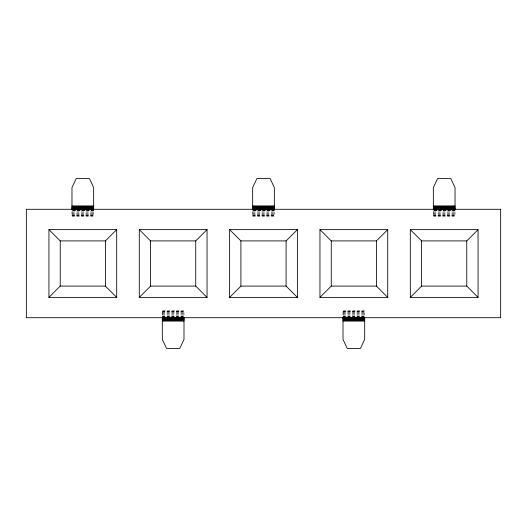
<?xml version="1.0" encoding="UTF-8"?>
<svg xmlns="http://www.w3.org/2000/svg" width="527" height="527" viewBox="0 0 527 527"><rect width="100%" height="100%" fill="white"/><g stroke="black" fill="none" stroke-linecap="round" stroke-linejoin="round"><path stroke-width="0.4" stroke-dasharray="2.63 1.98" d="M71.975 210.991L93.654 210.991M252.657 210.991L274.343 210.991M433.346 210.991L455.025 210.991M71.975 212.091L93.654 212.091M252.657 212.091L274.343 212.091M433.346 212.091L455.025 212.091M71.975 213.092L93.654 213.092M252.657 213.092L274.343 213.092M433.346 213.092L455.025 213.092M71.975 213.969L93.654 213.969M252.657 213.969L274.343 213.969M433.346 213.969L455.025 213.969M71.975 214.706L93.654 214.706M252.657 214.706L274.343 214.706M433.346 214.706L455.025 214.706M71.975 215.299L93.654 215.299M252.657 215.299L274.343 215.299M433.346 215.299L455.025 215.299M71.975 215.721L93.654 215.721M252.657 215.721L274.343 215.721M433.346 215.721L455.025 215.721M71.975 215.984L93.654 215.984M252.657 215.984L274.343 215.984M433.346 215.984L455.025 215.984M162.316 311.016L183.995 311.016M343.005 311.016L364.684 311.016M162.316 311.279L183.995 311.279M343.005 311.279L364.684 311.279M162.316 311.701L183.995 311.701M343.005 311.701L364.684 311.701M162.316 312.294L183.995 312.294M343.005 312.294L364.684 312.294M162.316 313.031L183.995 313.031M343.005 313.031L364.684 313.031M162.316 313.908L183.995 313.908M343.005 313.908L364.684 313.908M162.316 314.909L183.995 314.909M343.005 314.909L364.684 314.909M162.316 316.009L183.995 316.009M343.005 316.009L364.684 316.009M162.316 316.635L183.995 316.575M343.005 316.635L364.684 316.575M93.654 210.201L71.975 210.201L71.975 216.07L93.654 216.07L93.654 210.201M274.343 210.201L252.657 210.201L252.657 216.07L274.343 216.07L274.343 210.201M455.025 210.201L433.346 210.201L433.346 216.07L455.025 216.07L455.025 210.201M93.654 210.365L71.975 210.365L93.654 210.425M274.343 210.365L252.657 210.365L274.343 210.425M455.025 210.365L433.346 210.365L455.025 210.425M183.995 310.93L162.316 310.93L162.316 316.799L183.995 316.799L183.995 310.93M364.684 310.93L343.005 310.93L343.005 316.799L364.684 316.799L364.684 310.93"/><path stroke-width="0.79" d="M48.939 297.38L60.23 286.089L60.23 240.911L48.939 229.62L48.939 297.38L116.691 297.38L116.691 229.62L48.939 229.62M60.23 240.911L105.4 240.911L116.691 229.62M139.28 297.38L150.57 286.089L150.57 240.911L139.28 229.62L139.28 297.38L207.039 297.38L207.039 229.62L139.28 229.62M207.039 297.38L195.741 286.089L195.741 240.911L207.039 229.62M229.62 297.38L240.911 286.089L240.911 240.911L229.62 229.62L229.62 297.38L297.38 297.38L297.38 229.62L229.62 229.62M240.911 240.911L286.089 240.911L297.38 229.62M319.961 297.38L331.259 286.089L331.259 240.911L319.961 229.62L387.72 229.62L387.72 297.38L319.961 297.38L319.961 229.62M387.72 297.38L376.43 286.089L376.43 240.911L387.72 229.62M410.309 297.38L421.6 286.089L421.6 240.911L410.309 229.62L410.309 297.38L478.061 297.38L478.061 229.62L410.309 229.62M421.6 240.911L466.77 240.911L478.061 229.62M71.975 205.905L93.654 205.905M252.657 205.905L274.343 205.905M433.346 205.905L455.025 205.905M71.975 206.61L93.654 206.61M252.657 206.61L274.343 206.61M433.346 206.61L455.025 206.61M71.975 207.302L93.654 207.302M252.657 207.302L274.343 207.302M433.346 207.302L455.025 207.302M71.975 207.954L93.654 207.954M252.657 207.954L274.343 207.954M433.346 207.954L455.025 207.954M71.975 208.56L93.654 208.56M252.657 208.56L274.343 208.56M433.346 208.56L455.025 208.56M71.975 209.1L93.654 209.1M252.657 209.1L274.343 209.1M433.346 209.1L455.025 209.1M150.57 240.911L195.741 240.911M331.259 240.911L376.43 240.911M60.23 286.089L105.4 286.089L116.691 297.38M150.57 286.089L195.741 286.089M240.911 286.089L286.089 286.089L297.38 297.38M331.259 286.089L376.43 286.089M421.6 286.089L466.77 286.089L478.061 297.38M162.316 317.9L183.995 317.9M343.005 317.9L364.684 317.9M162.316 318.44L183.995 318.44M343.005 318.44L364.684 318.44M162.316 319.046L183.995 319.046M343.005 319.046L364.684 319.046M162.316 319.698L183.995 319.698M343.005 319.698L364.684 319.698M162.316 320.39L183.995 320.39M343.005 320.39L364.684 320.39M162.316 321.095L183.995 321.095M343.005 321.095L364.684 321.095M466.77 240.911L466.77 286.089M455.025 209.799L455.025 187.612L450.816 178.581L437.555 178.581L433.346 187.612L433.346 209.799M364.684 317.201L364.684 339.388L360.468 348.419L347.214 348.419L343.005 339.388L343.005 317.201M286.089 240.911L286.089 286.089M274.343 209.799L274.343 187.612L270.127 178.581L256.873 178.581L252.657 187.612L252.657 209.799M183.995 317.201L183.995 339.388L179.786 348.419L166.532 348.419L162.316 339.388L162.316 317.201M105.4 240.911L105.4 286.089M93.654 209.799L93.654 187.612L89.445 178.581L76.184 178.581L71.975 187.612L71.975 209.799M500.65 209.291L26.35 209.291L26.35 317.709L500.65 317.709L500.65 209.291"/></g></svg>
